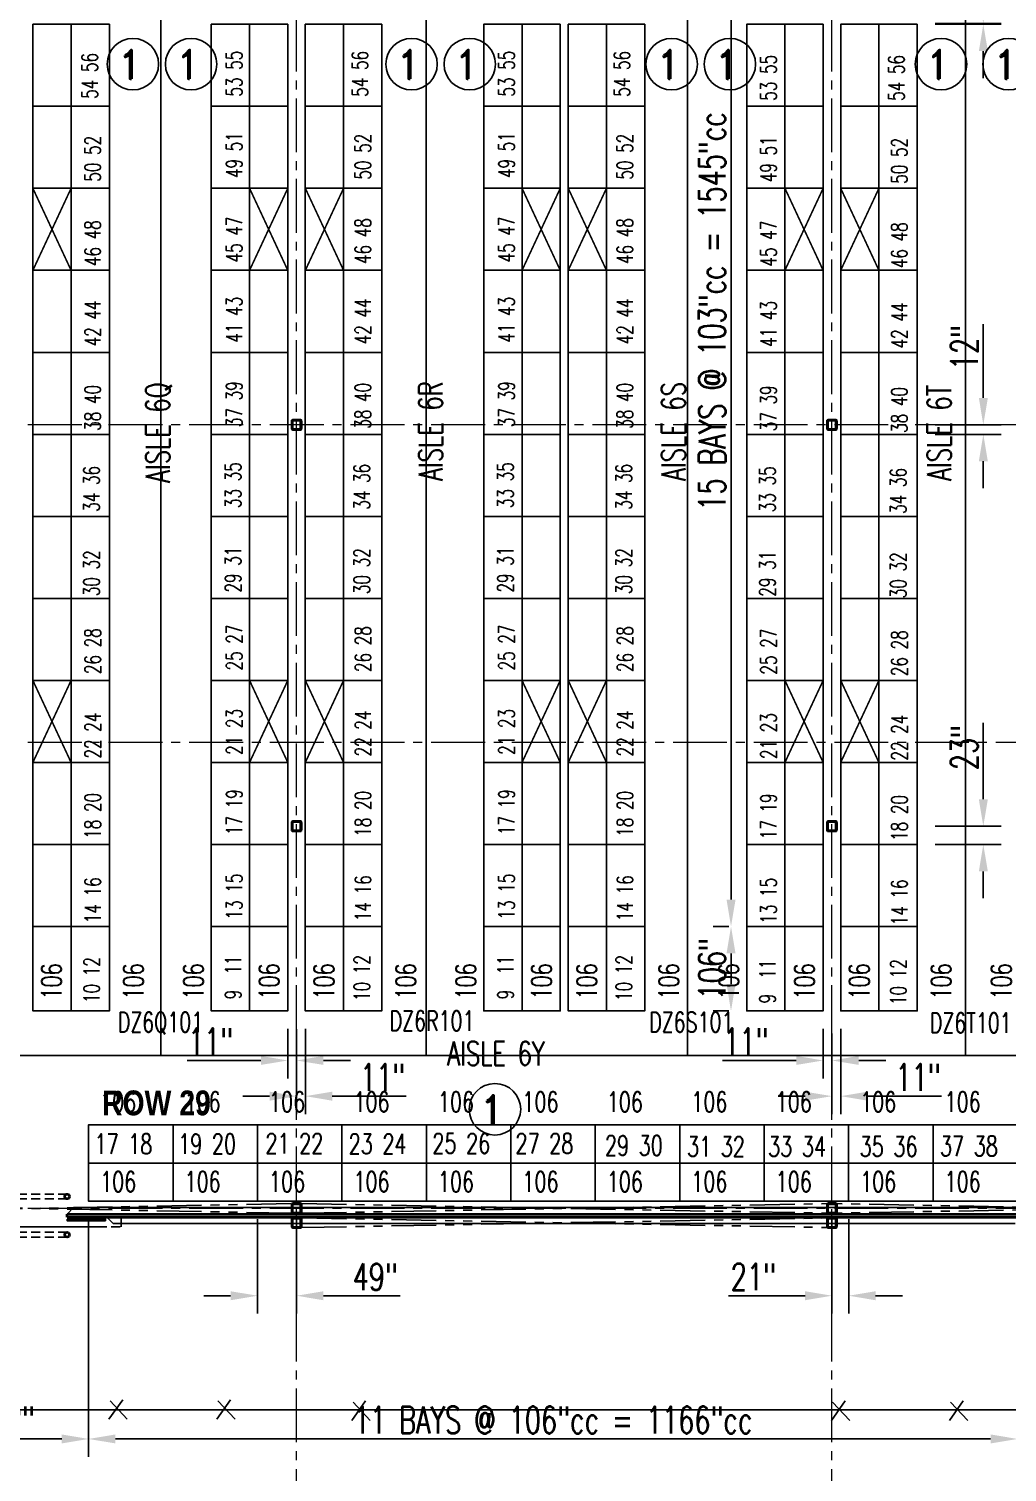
# Model space of a CAD drawing. Header units: inches. Extents: x -1028 to 37906, y -2339 to 19896.
# Drawn here: x 4862 to 6090, y -325 to 1487 of the extents above; entities that cross this region are included whole.
import ezdxf
from ezdxf.enums import TextEntityAlignment as Align

# ---------------------------------------------------------------- set-up
doc = ezdxf.new("R2010")
doc.units = ezdxf.units.IN
doc.header["$LTSCALE"] = 90
doc.header["$MEASUREMENT"] = 0
for name, pattern in [('CENTER2', [1.125, 0.75, -0.125, 0.125, -0.125]), ('HIDDEN', [0.375, 0.25, -0.125]), ('HIDDEN2', [0.1875, 0.125, -0.0625]), ('PHANTOM2', [1.25, 0.625, -0.125, 0.125, -0.125, 0.125, -0.125]), ('X02461AFP1$0$HIDDEN2', [0.1875, 0.125, -0.0625])]:
    doc.linetypes.add(name, pattern=pattern)
for name, color, linetype in [('FDIM', 2, 'Continuous'), ('HIDDENL', 94, 'HIDDEN'), ('RACKING', 5, 'Continuous'), ('TXT06', 7, 'Continuous')]:
    doc.layers.add(name, color=color, linetype=linetype)
for name, color, linetype, lineweight in [('X02461AFP1$0$UCB', 1, 'Continuous', 25), ('X02461AFP1$0$UCENTER', 9, 'CENTER2', 13), ('X02461AFP1$0$UCOLS', 6, 'Continuous', 40), ('X02461AFP1$0$UDR', 1, 'Continuous', 25), ('X02461AFP1$0$UGP1', 6, 'Continuous', 40), ('X02461AFP1$0$UGP2', 2, 'HIDDEN2', 25), ('X02461AFP1$0$UWI1', 6, 'Continuous', 40), ('X02461AFP1$0$UWI2', 6, 'Continuous', 40), ('X02461AFP1$0$UXBRACE', 2, 'PHANTOM2', 25)]:
    doc.layers.add(name, color=color, linetype=linetype, lineweight=lineweight)
doc.styles.add('2thirds', font='romans.shx', dxfattribs={"width": 0.7})
doc.styles.add('TXT06', font='ROMAND', dxfattribs={"bigfont": 'SPECIAL'})
doc.styles.add('TXT10', font='ROMANS', dxfattribs={"bigfont": 'SPECIAL'})
doc.dimstyles.new('2tfrac16', dxfattribs={"dimscale": 360, "dimtxt": 0.0938, "dimasz": 0.0938, "dimexe": 0.0625, "dimexo": 0.0625, "dimgap": 0.01, "dimtad": 1, "dimdec": 4, "dimzin": 1, "dimdsep": 46, "dimlunit": 5, "dimtxsty": '2thirds', "dimcen": 0.09, "dimclrd": 256, "dimclre": 256, "dimclrt": 256, "dimadec": 0, "dimazin": 0, "dimtfac": 0.75, "dimtdec": 4, "dimtofl": 0, "dimtmove": 0, "dimatfit": 0, "dimfxl": 1, "dimfrac": 2, "dimtolj": 1, "dimtzin": 0, "dimarcsym": 0})

# ---------------------------------------------------------------- blocks, each defined once
blk = doc.blocks.new('BAY')
blk.add_lwpolyline([(1, 1), (1, 0), (0, 0), (0, 1)], close=True)
blk = doc.blocks.new('*D38')
at = {"layer": 'Defpoints', "color": 0}
for p in [(5763, 1905), (5743.3, 360), (5763, 360)]:
    blk.add_point(p, dxfattribs=at)
at = {"layer": 'FDIM', "lineweight": -2}
for p, q in [((5740.5, 1905), (5720.8, 1905)), ((5743.3, 1871.2), (5743.3, 393.8)), ((5740.5, 360), (5720.8, 360))]:
    blk.add_line(p, q, dxfattribs=at)
at = {"layer": 'FDIM'}
for points in [[(5737.7, 1871.2), (5749, 1871.2), (5743.3, 1905)], [(5737.7, 393.8), (5749, 393.8), (5743.3, 360)]]:
    blk.add_solid(points, dxfattribs=at)
at = {"layer": 'FDIM', "insert": (5719.6, 1132.5), "char_height": 33.768, "attachment_point": 5, "rotation": 90, "style": '2thirds'}
blk.add_mtext('\\A1;15 BAYS @ 103"cc = 1545"cc', dxfattribs=at)
blk = doc.blocks.new('*D39')
at = {"layer": 'Defpoints', "color": 0}
for p in [(5743.3, 360), (5763, 360), (5763, 254)]:
    blk.add_point(p, dxfattribs=at)
at = {"layer": 'FDIM', "lineweight": -2}
for p, q in [((5740.5, 360), (5720.8, 360)), ((5743.3, 287.8), (5743.3, 326.2)), ((5740.5, 254), (5720.8, 254))]:
    blk.add_line(p, q, dxfattribs=at)
at = {"layer": 'FDIM'}
for points in [[(5737.7, 326.2), (5749, 326.2), (5743.3, 360)], [(5737.7, 287.8), (5749, 287.8), (5743.3, 254)]]:
    blk.add_solid(points, dxfattribs=at)
at = {"layer": 'FDIM', "insert": (5719.6, 307), "char_height": 33.77, "attachment_point": 5, "rotation": 90, "style": '2thirds'}
blk.add_mtext('\\A1;106"', dxfattribs=at)
blk = doc.blocks.new('*D40')
at = {"layer": 'Defpoints', "color": 0}
for p in [(5859, 254), (5870, 248), (5859, 191.8)]:
    blk.add_point(p, dxfattribs=at)
at = {"layer": 'FDIM', "lineweight": -2}
for p, q in [((5859, 231.5), (5859, 169.3)), ((5870, 225.5), (5870, 169.3)), ((5825.2, 191.8), (5732.5, 191.8)), ((5903.7, 191.8), (5937.5, 191.8))]:
    blk.add_line(p, q, dxfattribs=at)
at = {"layer": 'FDIM'}
for points in [[(5825.2, 197.5), (5825.2, 186.2), (5859, 191.8)], [(5903.7, 197.5), (5903.7, 186.2), (5870, 191.8)]]:
    blk.add_solid(points, dxfattribs=at)
at = {"layer": 'FDIM', "insert": (5762, 215.5), "char_height": 33.77, "attachment_point": 5, "style": '2thirds'}
blk.add_mtext('\\A1;11"', dxfattribs=at)
blk = doc.blocks.new('*D41')
at = {"layer": 'Defpoints', "color": 0}
for p in [(5881, 254), (5870, 225.5), (5881, 147)]:
    blk.add_point(p, dxfattribs=at)
at = {"layer": 'FDIM', "lineweight": -2}
for p, q in [((5881, 231.5), (5881, 124.5)), ((5870, 203), (5870, 124.5)), ((5836.2, 147), (5802.4, 147)), ((5914.7, 147), (6007.5, 147))]:
    blk.add_line(p, q, dxfattribs=at)
at = {"layer": 'FDIM'}
for points in [[(5836.2, 152.6), (5836.2, 141.3), (5870, 147)], [(5914.7, 152.6), (5914.7, 141.3), (5881, 147)]]:
    blk.add_solid(points, dxfattribs=at)
at = {"layer": 'FDIM', "insert": (5978, 170.7), "char_height": 33.77, "attachment_point": 5, "style": '2thirds'}
blk.add_mtext('\\A1;11"', dxfattribs=at)
blk = doc.blocks.new('*D44')
at = {"layer": 'Defpoints', "color": 0}
for p in [(5187, 254), (5198, 253.6), (5187, 191.8)]:
    blk.add_point(p, dxfattribs=at)
at = {"layer": 'FDIM', "lineweight": -2}
for p, q in [((5187, 231.5), (5187, 169.3)), ((5198, 231.1), (5198, 169.3)), ((5153.2, 191.8), (5060.5, 191.8)), ((5231.7, 191.8), (5265.5, 191.8))]:
    blk.add_line(p, q, dxfattribs=at)
at = {"layer": 'FDIM'}
for points in [[(5153.2, 197.5), (5153.2, 186.2), (5187, 191.8)], [(5231.7, 197.5), (5231.7, 186.2), (5198, 191.8)]]:
    blk.add_solid(points, dxfattribs=at)
at = {"layer": 'FDIM', "insert": (5090, 215.5), "char_height": 33.77, "attachment_point": 5, "style": '2thirds'}
blk.add_mtext('\\A1;11"', dxfattribs=at)
blk = doc.blocks.new('*D45')
at = {"layer": 'Defpoints', "color": 0}
for p in [(5209, 254), (5198, 231.1), (5209, 147)]:
    blk.add_point(p, dxfattribs=at)
at = {"layer": 'FDIM', "lineweight": -2}
for p, q in [((5209, 231.5), (5209, 124.5)), ((5198, 208.6), (5198, 124.5)), ((5164.2, 147), (5130.4, 147)), ((5242.7, 147), (5335.5, 147))]:
    blk.add_line(p, q, dxfattribs=at)
at = {"layer": 'FDIM'}
for points in [[(5164.2, 152.6), (5164.2, 141.3), (5198, 147)], [(5242.7, 152.6), (5242.7, 141.3), (5209, 147)]]:
    blk.add_solid(points, dxfattribs=at)
at = {"layer": 'FDIM', "insert": (5306, 170.7), "char_height": 33.77, "attachment_point": 5, "style": '2thirds'}
blk.add_mtext('\\A1;11"', dxfattribs=at)
blk = doc.blocks.new('*D48')
at = {"layer": 'Defpoints', "color": 0}
for p in [(5977, 486), (6060, 486), (5977, 463)]:
    blk.add_point(p, dxfattribs=at)
at = {"layer": 'FDIM', "lineweight": -2}
for p, q in [((6060, 519.8), (6060, 615.9)), ((5999.5, 486), (6082.5, 486)), ((5999.5, 463), (6082.5, 463)), ((6060, 429.2), (6060, 395.4))]:
    blk.add_line(p, q, dxfattribs=at)
at = {"layer": 'FDIM'}
for points in [[(6054.4, 519.8), (6065.7, 519.8), (6060, 486)], [(6054.4, 429.2), (6065.7, 429.2), (6060, 463)]]:
    blk.add_solid(points, dxfattribs=at)
at = {"layer": 'FDIM', "insert": (6036.3, 584.7), "char_height": 33.77, "attachment_point": 5, "rotation": 90, "style": '2thirds'}
blk.add_mtext('\\A1;23"', dxfattribs=at)
blk = doc.blocks.new('*D49')
at = {"layer": 'Defpoints', "color": 0}
for p in [(5977, 990), (6060, 990), (5977, 978)]:
    blk.add_point(p, dxfattribs=at)
at = {"layer": 'FDIM', "lineweight": -2}
for p, q in [((6060, 1023.8), (6060, 1116.5)), ((5999.5, 990), (6082.5, 990)), ((5999.5, 978), (6082.5, 978)), ((6060, 944.2), (6060, 910.4))]:
    blk.add_line(p, q, dxfattribs=at)
at = {"layer": 'FDIM'}
for points in [[(6054.4, 1023.8), (6065.7, 1023.8), (6060, 990)], [(6054.4, 944.2), (6065.7, 944.2), (6060, 978)]]:
    blk.add_solid(points, dxfattribs=at)
at = {"layer": 'FDIM', "insert": (6036.3, 1087), "char_height": 33.77, "attachment_point": 5, "rotation": 90, "style": '2thirds'}
blk.add_mtext('\\A1;12"', dxfattribs=at)
blk = doc.blocks.new('*D50')
at = {"layer": 'Defpoints', "color": 0}
for p in [(5977, 1494), (5977, 1493), (6060, 1494)]:
    blk.add_point(p, dxfattribs=at)
at = {"layer": 'FDIM', "lineweight": -2}
for p, q in [((6060, 1527.8), (6060, 1598)), ((5999.5, 1494), (6082.5, 1494)), ((5999.5, 1493), (6082.5, 1493)), ((6060, 1459.2), (6060, 1425.4))]:
    blk.add_line(p, q, dxfattribs=at)
at = {"layer": 'FDIM'}
for points in [[(6054.4, 1527.8), (6065.7, 1527.8), (6060, 1494)], [(6054.4, 1459.2), (6065.7, 1459.2), (6060, 1493)]]:
    blk.add_solid(points, dxfattribs=at)
at = {"layer": 'FDIM', "insert": (6036.3, 1579.8), "char_height": 33.77, "attachment_point": 5, "rotation": 90, "style": '2thirds'}
blk.add_mtext('\\A1;1"', dxfattribs=at)
blk = doc.blocks.new('*D69')
at = {"layer": 'Defpoints', "color": 0}
for p in [(4937, 15), (6103, 15), (4937, -283.5)]:
    blk.add_point(p, dxfattribs=at)
at = {"layer": 'FDIM', "lineweight": -2}
for p, q in [((4937, -7.5), (4937, -306)), ((6103, -7.5), (6103, -306)), ((6069.2, -283.5), (4970.7, -283.5))]:
    blk.add_line(p, q, dxfattribs=at)
at = {"layer": 'FDIM'}
for points in [[(4970.7, -277.8), (4970.7, -289.1), (4937, -283.5)], [(6069.2, -277.8), (6069.2, -289.1), (6103, -283.5)]]:
    blk.add_solid(points, dxfattribs=at)
at = {"layer": 'FDIM', "insert": (5520, -259.8), "char_height": 33.768, "attachment_point": 5, "style": '2thirds'}
blk.add_mtext('\\A1;11 BAYS @ 106"cc = 1166"cc', dxfattribs=at)
blk = doc.blocks.new('*D71')
at = {"layer": 'Defpoints', "color": 0}
for p in [(5870, 15), (5891, 15), (5870, -103.6)]:
    blk.add_point(p, dxfattribs=at)
at = {"layer": 'FDIM', "lineweight": -2}
for p, q in [((5870, -7.5), (5870, -126.1)), ((5891, -7.5), (5891, -126.1)), ((5836.2, -103.6), (5740.1, -103.6)), ((5924.7, -103.6), (5958.5, -103.6))]:
    blk.add_line(p, q, dxfattribs=at)
at = {"layer": 'FDIM'}
for points in [[(5836.2, -98), (5836.2, -109.3), (5870, -103.6)], [(5924.7, -98), (5924.7, -109.3), (5891, -103.6)]]:
    blk.add_solid(points, dxfattribs=at)
at = {"layer": 'FDIM', "insert": (5771.3, -79.9), "char_height": 33.77, "attachment_point": 5, "style": '2thirds'}
blk.add_mtext('\\A1;21"', dxfattribs=at)
blk = doc.blocks.new('*D72')
at = {"layer": 'Defpoints', "color": 0}
for p in [(5149, 15), (5198, 15), (5198, -103.6)]:
    blk.add_point(p, dxfattribs=at)
at = {"layer": 'FDIM', "lineweight": -2}
for p, q in [((5149, -7.5), (5149, -126.1)), ((5198, -7.5), (5198, -126.1)), ((5115.2, -103.6), (5081.4, -103.6)), ((5231.7, -103.6), (5327.9, -103.6))]:
    blk.add_line(p, q, dxfattribs=at)
at = {"layer": 'FDIM'}
for points in [[(5115.2, -98), (5115.2, -109.3), (5149, -103.6)], [(5231.7, -98), (5231.7, -109.3), (5198, -103.6)]]:
    blk.add_solid(points, dxfattribs=at)
at = {"layer": 'FDIM', "insert": (5296.7, -79.9), "char_height": 33.77, "attachment_point": 5, "style": '2thirds'}
blk.add_mtext('\\A1;49"', dxfattribs=at)
blk = doc.blocks.new('*D73')
at = {"layer": 'Defpoints', "color": 0}
for p in [(4725, -7.5), (4937, -7.5), (4937, -283.5)]:
    blk.add_point(p, dxfattribs=at)
at = {"layer": 'FDIM', "lineweight": -2}
for p, q in [((4725, -30), (4725, -306)), ((4937, -30), (4937, -306)), ((4758.7, -283.5), (4903.2, -283.5))]:
    blk.add_line(p, q, dxfattribs=at)
at = {"layer": 'FDIM'}
for points in [[(4758.7, -277.8), (4758.7, -289.1), (4725, -283.5)], [(4903.2, -277.8), (4903.2, -289.1), (4937, -283.5)]]:
    blk.add_solid(points, dxfattribs=at)
at = {"layer": 'FDIM', "insert": (4831, -259.8), "char_height": 33.77, "attachment_point": 5, "style": '2thirds'}
blk.add_mtext('\\A1;212"', dxfattribs=at)

msp = doc.modelspace()

# ---------------------------------------------------------------- linework, layer by layer
for p, q in [((5027.567479, 3962.230758), (5027.567479, 198.98041)), ((5360.742506, 3964.162379), (5360.742506, 198.003401)), ((5688.889161, 3964.060271), (5688.889161, 198.373038)), ((6037.640647, 3964.146436), (6037.640647, 198.081331)), ((4028.181153, 198.080186), (6705.064993, 198.080186)), ((4979.799017, -234.372931), (4962.543632, -258.806439)), ((5114.965938, -234.372931), (5097.710553, -258.806439)), ((2726.503875, -246.877954), (6675.009492, -246.877954)), ((4963.981561, -235.810213), (4985.550792, -258.806439)), ((5099.148481, -235.810213), (5120.717713, -258.806439)), ((5284.643568, -235.810177), (5267.388183, -260.243685)), ((5268.826112, -237.247459), (5290.395343, -260.243685)), ((5886.515196, -235.784729), (5869.259811, -260.218237)), ((5870.697739, -237.222011), (5892.266971, -260.218237)), ((6034.623656, -235.784729), (6017.36827, -260.218237)), ((6018.806199, -237.222011), (6040.37543, -260.218237))]:
    msp.add_line(p, q)
at = {"layer": 'FDIM'}
for centre in [(4992.520237, 1442.867339), (5065.636205, 1442.867339), (5342.312232, 1442.867339), (5415.428173, 1442.867339), (5668.784742, 1442.867339), (5741.900711, 1442.867339), (6006.917009, 1442.867339), (6091.692679, 1442.867339), (5447.010154, 130.476348)]:
    msp.add_circle(centre, 32.275812, dxfattribs=at)
at = {"layer": 'HIDDENL', "const_width": 2}
for points in [[(4866.978386, 1286.985913), (4914.978386, 1183.985913)], [(4866.978386, 1183.985913), (4914.978386, 1286.985913)], [(5138.978386, 1286.985913), (5186.978386, 1183.985913)], [(5138.978386, 1183.985913), (5186.978386, 1286.985913)], [(5208.978386, 1286.985913), (5256.978386, 1183.985913)], [(5208.978386, 1183.985913), (5256.978386, 1286.985913)], [(5480.978386, 1183.985913), (5528.978386, 1286.985913)], [(5480.978386, 1286.985913), (5528.978386, 1183.985913)], [(5538.978386, 1286.985913), (5586.978386, 1183.985913)], [(5538.978386, 1183.985913), (5586.978386, 1286.985913)], [(5810.978386, 1286.985913), (5858.978386, 1183.985913)], [(5810.978386, 1183.985913), (5858.978386, 1286.985913)], [(5880.978386, 1286.985913), (5928.978386, 1183.985913)], [(5880.978386, 1183.985913), (5928.978386, 1286.985913)], [(4866.978386, 668.985913), (4914.978386, 565.985913)], [(4866.978386, 565.985913), (4914.978386, 668.985913)], [(5138.978386, 668.985913), (5186.978386, 565.985913)], [(5138.978386, 565.985913), (5186.978386, 668.985913)], [(5208.978386, 668.985913), (5256.978386, 565.985913)], [(5208.978386, 565.985913), (5256.978386, 668.985913)], [(5480.978386, 565.985913), (5528.978386, 668.985913)], [(5480.978386, 668.985913), (5528.978386, 565.985913)], [(5538.978386, 668.985913), (5586.978386, 565.985913)], [(5538.978386, 565.985913), (5586.978386, 668.985913)], [(5810.978386, 668.985913), (5858.978386, 565.985913)], [(5810.978386, 565.985913), (5858.978386, 668.985913)], [(5880.978386, 668.985913), (5928.978386, 565.985913)], [(5880.978386, 565.985913), (5928.978386, 668.985913)]]:
    msp.add_lwpolyline(points, dxfattribs=at)
at = {"layer": 'X02461AFP1$0$UCB'}
for p, q in [((4917.978386, 6.985913), (4909.978386, -1.014087)), ((4917.978386, 6.985913), (6149.978386, 6.985913)), ((4967.978386, -13.014087), (4959.978386, -5.014087)), ((4967.978386, -13.014087), (6099.978386, -13.014087))]:
    msp.add_line(p, q, dxfattribs=at)
at = {"layer": 'X02461AFP1$0$UCENTER'}
for p, q in [((5197.978386, -1198.813599), (5197.978386, 4853.515788)), ((5869.978386, -1198.813599), (5869.978386, 4853.515788)), ((7358.264777, 989.985913), (1014.154905, 989.985913)), ((7358.264777, 590.920627), (1014.154905, 590.920627)), ((7358.264777, 5.985913), (1014.154905, 5.985913))]:
    msp.add_line(p, q, dxfattribs=at)
at = {"layer": 'X02461AFP1$0$UCOLS'}
for points in [[(5191.978386, 985.235913, 0.4142135624), (5193.228386, 983.985913), (5202.728386, 983.985913, 0.4142135624), (5203.978386, 985.235913), (5203.978386, 994.735913, 0.4142135624), (5202.728386, 995.985913), (5193.228386, 995.985913, 0.4142135624), (5191.978386, 994.735913)], [(5192.603386, 985.235913, 0.4142135624), (5193.228386, 984.610913), (5202.728386, 984.610913, 0.4142135624), (5203.353386, 985.235913), (5203.353386, 994.735913, 0.4142135624), (5202.728386, 995.360913), (5193.228386, 995.360913, 0.4142135624), (5192.603386, 994.735913)], [(5863.978386, 985.235913, 0.4142135624), (5865.228386, 983.985913), (5874.728386, 983.985913, 0.4142135624), (5875.978386, 985.235913), (5875.978386, 994.735913, 0.4142135624), (5874.728386, 995.985913), (5865.228386, 995.985913, 0.4142135624), (5863.978386, 994.735913)], [(5864.603386, 985.235913, 0.4142135624), (5865.228386, 984.610913), (5874.728386, 984.610913, 0.4142135624), (5875.353386, 985.235913), (5875.353386, 994.735913, 0.4142135624), (5874.728386, 995.360913), (5865.228386, 995.360913, 0.4142135624), (5864.603386, 994.735913)], [(5191.978386, 481.235913, 0.4142135624), (5193.228386, 479.985913), (5202.728386, 479.985913, 0.4142135624), (5203.978386, 481.235913), (5203.978386, 490.735913, 0.4142135624), (5202.728386, 491.985913), (5193.228386, 491.985913, 0.4142135624), (5191.978386, 490.735913)], [(5192.603386, 481.235913, 0.4142135624), (5193.228386, 480.610913), (5202.728386, 480.610913, 0.4142135624), (5203.353386, 481.235913), (5203.353386, 490.735913, 0.4142135624), (5202.728386, 491.360913), (5193.228386, 491.360913, 0.4142135624), (5192.603386, 490.735913)], [(5863.978386, 481.235913, 0.4142135624), (5865.228386, 479.985913), (5874.728386, 479.985913, 0.4142135624), (5875.978386, 481.235913), (5875.978386, 490.735913, 0.4142135624), (5874.728386, 491.985913), (5865.228386, 491.985913, 0.4142135624), (5863.978386, 490.735913)], [(5864.603386, 481.235913, 0.4142135624), (5865.228386, 480.610913), (5874.728386, 480.610913, 0.4142135624), (5875.353386, 481.235913), (5875.353386, 490.735913, 0.4142135624), (5874.728386, 491.360913), (5865.228386, 491.360913, 0.4142135624), (5864.603386, 490.735913)], [(5191.978386, 1.235913, 0.4142135624), (5193.228386, -0.014087), (5202.728386, -0.014087, 0.4142135624), (5203.978386, 1.235913), (5203.978386, 10.735913, 0.4142135624), (5202.728386, 11.985913), (5193.228386, 11.985913, 0.4142135624), (5191.978386, 10.735913)], [(5192.603386, 1.235913, 0.4142135624), (5193.228386, 0.610913), (5202.728386, 0.610913, 0.4142135624), (5203.353386, 1.235913), (5203.353386, 10.735913, 0.4142135624), (5202.728386, 11.360913), (5193.228386, 11.360913, 0.4142135624), (5192.603386, 10.735913)], [(5863.978386, 1.235913, 0.4142135624), (5865.228386, -0.014087), (5874.728386, -0.014087, 0.4142135624), (5875.978386, 1.235913), (5875.978386, 10.735913, 0.4142135624), (5874.728386, 11.985913), (5865.228386, 11.985913, 0.4142135624), (5863.978386, 10.735913)], [(5864.603386, 1.235913, 0.4142135624), (5865.228386, 0.610913), (5874.728386, 0.610913, 0.4142135624), (5875.353386, 1.235913), (5875.353386, 10.735913, 0.4142135624), (5874.728386, 11.360913), (5865.228386, 11.360913, 0.4142135624), (5864.603386, 10.735913)], [(5191.978386, -16.764087, 0.4142135624), (5193.228386, -18.014087), (5202.728386, -18.014087, 0.4142135624), (5203.978386, -16.764087), (5203.978386, -7.264087, 0.4142135624), (5202.728386, -6.014087), (5193.228386, -6.014087, 0.4142135624), (5191.978386, -7.264087)], [(5192.603386, -16.764087, 0.4142135624), (5193.228386, -17.389087), (5202.728386, -17.389087, 0.4142135624), (5203.353386, -16.764087), (5203.353386, -7.264087, 0.4142135624), (5202.728386, -6.639087), (5193.228386, -6.639087, 0.4142135624), (5192.603386, -7.264087)], [(5863.978386, -16.764087, 0.4142135624), (5865.228386, -18.014087), (5874.728386, -18.014087, 0.4142135624), (5875.978386, -16.764087), (5875.978386, -7.264087, 0.4142135624), (5874.728386, -6.014087), (5865.228386, -6.014087, 0.4142135624), (5863.978386, -7.264087)], [(5864.603386, -16.764087, 0.4142135624), (5865.228386, -17.389087), (5874.728386, -17.389087, 0.4142135624), (5875.353386, -16.764087), (5875.353386, -7.264087, 0.4142135624), (5874.728386, -6.639087), (5865.228386, -6.639087, 0.4142135624), (5864.603386, -7.264087)]]:
    msp.add_lwpolyline(points, format="xyb", close=True, dxfattribs=at)
at = {"layer": 'X02461AFP1$0$UDR', "linetype": 'X02461AFP1$0$HIDDEN2'}
for p, q in [((4953.978386, -17.014087), (4745.978386, -17.014087)), ((4745.978493, -17.014087), (4977.978493, -17.014087)), ((4977.978386, -17.014087), (4977.978386, -5.014087)), ((4977.978493, -17.014087), (4977.978493, -5.014087))]:
    msp.add_line(p, q, dxfattribs=at)
at = {"layer": 'X02461AFP1$0$UDR'}
msp.add_lwpolyline([(4909.978386, -7.47524), (4957.978328, -7.475025), (4957.978333, -9.475025), (4909.978391, -9.47524)], close=True, dxfattribs=at)
at = {"layer": 'X02461AFP1$0$UGP1'}
for centre in [(4909.978386, 20.985908), (4909.978386, -27.014083)]:
    msp.add_circle(centre, 3, dxfattribs=at)
at = {"layer": 'X02461AFP1$0$UGP2'}
for p, q in [((4909.978386, 23.985908), (4813.978386, 23.985908)), ((4909.978386, 17.985908), (4813.978386, 17.985908)), ((4909.978386, -24.014083), (4813.978386, -24.014083)), ((4909.978386, -30.014083), (4813.978386, -30.014083))]:
    msp.add_line(p, q, dxfattribs=at)
at = {"layer": 'X02461AFP1$0$UWI1'}
for p, q in [((4909.978386, -1.014087), (6157.978386, -1.014087)), ((4909.978386, -5.014087), (6157.978386, -5.014087))]:
    msp.add_line(p, q, dxfattribs=at)
at = {"layer": 'X02461AFP1$0$UWI2'}
msp.add_line((4909.978386, -5.014087), (4909.978386, -1.014087), dxfattribs=at)
at = {"layer": 'X02461AFP1$0$UXBRACE'}
for p, q in [((5191.342815, 11.985913), (4532.411271, -0.014087)), ((5191.342815, -0.014087), (4532.411271, 11.985913)), ((5204.613958, 11.985913), (5863.545502, -0.014087)), ((5204.613958, -0.014087), (5863.545502, 11.985913)), ((6535.342815, -0.014087), (5876.411271, 11.985913)), ((6535.342815, 11.985913), (5876.411271, -0.014087)), ((5204.613958, -6.014087), (5863.545502, -18.014087)), ((5204.613958, -18.014087), (5863.545502, -6.014087))]:
    msp.add_line(p, q, dxfattribs=at)

# ---------------------------------------------------------------- block references
at = {"layer": 'RACKING', "zscale": 48}
for p, xscale, yscale in [((4866.978386, 1389.985913), 48, 103), ((4914.978386, 1389.985913), 48, 103), ((5090.978386, 1389.985913), 48, 103), ((5138.978386, 1389.985913), 48, 103), ((5208.978386, 1389.985913), 48, 103), ((5256.978386, 1389.985913), 48, 103), ((5432.978386, 1389.985913), 48, 103), ((5480.978386, 1389.985913), 48, 103), ((5538.978386, 1389.985913), 48, 103), ((5586.978386, 1389.985913), 48, 103), ((5762.978386, 1389.985913), 48, 103), ((5810.978386, 1389.985913), 48, 103), ((5880.978386, 1389.985913), 48, 103), ((5928.978386, 1389.985913), 48, 103), ((4866.978386, 1286.985913), 48, 103), ((4914.978386, 1286.985913), 48, 103), ((5090.978386, 1286.985913), 48, 103), ((5138.978386, 1286.985913), 48, 103), ((5208.978386, 1286.985913), 48, 103), ((5256.978386, 1286.985913), 48, 103), ((5432.978386, 1286.985913), 48, 103), ((5480.978386, 1286.985913), 48, 103), ((5538.978386, 1286.985913), 48, 103), ((5586.978386, 1286.985913), 48, 103), ((5762.978386, 1286.985913), 48, 103), ((5810.978386, 1286.985913), 48, 103), ((5880.978386, 1286.985913), 48, 103), ((5928.978386, 1286.985913), 48, 103), ((4866.978386, 1183.985913), 48, 103), ((4914.978386, 1183.985913), 48, 103), ((5090.978386, 1183.985913), 48, 103), ((5138.978386, 1183.985913), 48, 103), ((5208.978386, 1183.985913), 48, 103), ((5256.978386, 1183.985913), 48, 103), ((5432.978386, 1183.985913), 48, 103), ((5480.978386, 1183.985913), 48, 103), ((5538.978386, 1183.985913), 48, 103), ((5586.978386, 1183.985913), 48, 103), ((5762.978386, 1183.985913), 48, 103), ((5810.978386, 1183.985913), 48, 103), ((5880.978386, 1183.985913), 48, 103), ((5928.978386, 1183.985913), 48, 103), ((4866.978386, 1080.985913), 48, 103), ((4914.978386, 1080.985913), 48, 103), ((5090.978386, 1080.985913), 48, 103), ((5138.978386, 1080.985913), 48, 103), ((5208.978386, 1080.985913), 48, 103), ((5256.978386, 1080.985913), 48, 103), ((5432.978386, 1080.985913), 48, 103), ((5480.978386, 1080.985913), 48, 103), ((5538.978386, 1080.985913), 48, 103), ((5586.978386, 1080.985913), 48, 103), ((5762.978386, 1080.985913), 48, 103), ((5810.978386, 1080.985913), 48, 103), ((5880.978386, 1080.985913), 48, 103), ((5928.978386, 1080.985913), 48, 103), ((4866.978386, 977.985913), 48, 103), ((4914.978386, 977.985913), 48, 103), ((5090.978386, 977.985913), 48, 103), ((5138.978386, 977.985913), 48, 103), ((5208.978386, 977.985913), 48, 103), ((5256.978386, 977.985913), 48, 103), ((5432.978386, 977.985913), 48, 103), ((5480.978386, 977.985913), 48, 103), ((5538.978386, 977.985913), 48, 103), ((5586.978386, 977.985913), 48, 103), ((5762.978386, 977.985913), 48, 103), ((5810.978386, 977.985913), 48, 103), ((5880.978386, 977.985913), 48, 103), ((5928.978386, 977.985913), 48, 103), ((4866.978386, 874.985913), 48, 103), ((4914.978386, 874.985913), 48, 103), ((5090.978386, 874.985913), 48, 103), ((5138.978386, 874.985913), 48, 103), ((5208.978386, 874.985913), 48, 103), ((5256.978386, 874.985913), 48, 103), ((5432.978386, 874.985913), 48, 103), ((5480.978386, 874.985913), 48, 103), ((5538.978386, 874.985913), 48, 103), ((5586.978386, 874.985913), 48, 103), ((5762.978386, 874.985913), 48, 103), ((5810.978386, 874.985913), 48, 103), ((5880.978386, 874.985913), 48, 103), ((5928.978386, 874.985913), 48, 103), ((4866.978386, 771.985913), 48, 103), ((4914.978386, 771.985913), 48, 103), ((5090.978386, 771.985913), 48, 103), ((5138.978386, 771.985913), 48, 103), ((5208.978386, 771.985913), 48, 103), ((5256.978386, 771.985913), 48, 103), ((5432.978386, 771.985913), 48, 103), ((5480.978386, 771.985913), 48, 103), ((5538.978386, 771.985913), 48, 103), ((5586.978386, 771.985913), 48, 103), ((5762.978386, 771.985913), 48, 103), ((5810.978386, 771.985913), 48, 103), ((5880.978386, 771.985913), 48, 103), ((5928.978386, 771.985913), 48, 103), ((4866.978386, 668.985913), 48, 103), ((4914.978386, 668.985913), 48, 103), ((5090.978386, 668.985913), 48, 103), ((5138.978386, 668.985913), 48, 103), ((5208.978386, 668.985913), 48, 103), ((5256.978386, 668.985913), 48, 103), ((5432.978386, 668.985913), 48, 103), ((5480.978386, 668.985913), 48, 103), ((5538.978386, 668.985913), 48, 103), ((5586.978386, 668.985913), 48, 103), ((5762.978386, 668.985913), 48, 103), ((5810.978386, 668.985913), 48, 103), ((5880.978386, 668.985913), 48, 103), ((5928.978386, 668.985913), 48, 103), ((4866.978386, 565.985913), 48, 103), ((4914.978386, 565.985913), 48, 103), ((5090.978386, 565.985913), 48, 103), ((5138.978386, 565.985913), 48, 103), ((5208.978386, 565.985913), 48, 103), ((5256.978386, 565.985913), 48, 103), ((5432.978386, 565.985913), 48, 103), ((5480.978386, 565.985913), 48, 103), ((5538.978386, 565.985913), 48, 103), ((5586.978386, 565.985913), 48, 103), ((5762.978386, 565.985913), 48, 103), ((5810.978386, 565.985913), 48, 103), ((5880.978386, 565.985913), 48, 103), ((5928.978386, 565.985913), 48, 103), ((4866.978386, 462.985913), 48, 103), ((4914.978386, 462.985913), 48, 103), ((5090.978386, 462.985913), 48, 103), ((5138.978386, 462.985913), 48, 103), ((5208.978386, 462.985913), 48, 103), ((5256.978386, 462.985913), 48, 103), ((5432.978386, 462.985913), 48, 103), ((5480.978386, 462.985913), 48, 103), ((5538.978386, 462.985913), 48, 103), ((5586.978386, 462.985913), 48, 103), ((5762.978386, 462.985913), 48, 103), ((5810.978386, 462.985913), 48, 103), ((5880.978386, 462.985913), 48, 103), ((5928.978386, 462.985913), 48, 103), ((4866.978386, 359.985913), 48, 103), ((4914.978386, 359.985913), 48, 103), ((5090.978386, 359.985913), 48, 103), ((5138.978386, 359.985913), 48, 103), ((5208.978386, 359.985913), 48, 103), ((5256.978386, 359.985913), 48, 103), ((5432.978386, 359.985913), 48, 103), ((5480.978386, 359.985913), 48, 103), ((5538.978386, 359.985913), 48, 103), ((5586.978386, 359.985913), 48, 103), ((5762.978386, 359.985913), 48, 103), ((5810.978386, 359.985913), 48, 103), ((5880.978386, 359.985913), 48, 103), ((5928.978386, 359.985913), 48, 103), ((4866.978386, 253.985913), 48, 106), ((4914.978386, 253.985913), 48, 106), ((5138.978386, 253.985913), -48, 106), ((5186.978386, 253.985913), -48, 106), ((5208.978386, 253.985913), 48, 106), ((5256.978386, 253.985913), 48, 106), ((5480.978386, 253.985913), -48, 106), ((5528.978386, 253.985913), -48, 106), ((5538.978386, 253.985913), 48, 106), ((5586.978386, 253.985913), 48, 106), ((5810.978386, 253.985913), -48, 106), ((5858.978386, 253.985913), -48, 106), ((5880.978386, 253.985913), 48, 106), ((5928.978386, 253.985913), 48, 106)]:
    msp.add_blockref('BAY', p, dxfattribs=dict(at, xscale=xscale, yscale=yscale))
at = {"layer": 'RACKING', "xscale": 48, "yscale": 106, "zscale": 48, "rotation": 270}
for p in [(4936.978386, 110.985913), (5042.978386, 110.985913), (5148.978386, 110.985913), (5254.978386, 110.985913), (5360.978386, 110.985913), (5466.978386, 110.985913), (5572.978386, 110.985913), (5678.978386, 110.985913), (5784.978386, 110.985913), (5890.978386, 110.985913), (5996.978386, 110.985913), (4936.978386, 62.985913), (5042.978386, 62.985913), (5148.978386, 62.985913), (5254.978386, 62.985913), (5360.978386, 62.985913), (5466.978386, 62.985913), (5572.978386, 62.985913), (5678.978386, 62.985913), (5784.978386, 62.985913), (5890.978386, 62.985913), (5996.978386, 62.985913)]:
    msp.add_blockref('BAY', p, dxfattribs=at)

# ---------------------------------------------------------------- texts
at = {"attachment_point": 1}
for s, insert, char_height, width, style in [('DZ6R101', (5314.740989, 254.042173), 25, 113.26176624, '2thirds'), ('DZ6Q101', (4973.432377, 252.402749), 25, 113.26176624, '2thirds'), ('DZ6S101', (5640.586405, 252.476007), 25, 113.26176624, '2thirds'), ('DZ6T101', (5992.847226, 251.559405), 25, 113.26176624, '2thirds'), ('{\\fArial Narrow|b1|i0|c0|p34;ROW 29}', (4953.726052, 154.069625), 31.13403966, 165.16991252, 'TXT10')]:
    msp.add_mtext(s, dxfattribs=dict(at, insert=insert, char_height=char_height, width=width, style=style))
at = {"layer": 'FDIM', "style": '2thirds', "width": 0.7}
for s, height, p in [('54 56', 20, (4948.34289, 1399.307789)), ('53 55', 20, (5129.704474, 1402.094746)), ('54 56', 20, (5287.609699, 1401.916505)), ('53 55', 20, (5471.581028, 1402.094746)), ('54 56', 20, (5616.437561, 1401.916505)), ('53 55', 20, (5800.40889, 1396.877295)), ('54 56', 20, (5960.92386, 1396.699054)), ('50 52', 20, (4952.036792, 1295.228686)), ('49 51', 20, (5129.704474, 1299.8374)), ('50 52', 20, (5291.303601, 1297.837401)), ('49 51', 20, (5471.581028, 1299.8374)), ('50 52', 20, (5620.131463, 1297.837401)), ('49 51', 20, (5800.40889, 1294.619949)), ('50 52', 20, (5964.617761, 1292.619951)), ('46 48', 20, (4952.036792, 1189.228686)), ('45 47', 20, (5129.704474, 1193.8374)), ('46 48', 20, (5291.303601, 1191.837401)), ('45 47', 20, (5471.581028, 1193.8374)), ('46 48', 20, (5620.131463, 1191.837401)), ('45 47', 20, (5800.40889, 1188.619949)), ('46 48', 20, (5964.617761, 1186.619951)), ('42 44', 20, (4952.036792, 1088.43796)), ('41 43', 20, (5129.704474, 1093.046674)), ('42 44', 20, (5291.303601, 1091.046675)), ('41 43', 20, (5471.581028, 1093.046674)), ('42 44', 20, (5620.131463, 1091.046675)), ('41 43', 20, (5800.40889, 1087.829223)), ('42 44', 20, (5964.617761, 1085.829224)), ('38 40', 20, (4952.036792, 982.43796)), ('AISLE 6Q', 30, (5038.714737, 917.114196)), ('37 39', 20, (5129.704474, 987.046674)), ('38 40', 20, (5291.303601, 985.046675)), ('AISLE 6R', 30, (5381.289654, 919.631636)), ('37 39', 20, (5471.581028, 987.046674)), ('38 40', 20, (5620.131463, 985.046675)), ('AISLE 6S', 30, (5686.128624, 919.631636)), ('37 39', 20, (5800.40889, 981.829223)), ('38 40', 20, (5964.617761, 979.829224)), ('AISLE 6T', 30, (6019.627663, 919.631636)), ('34 36', 20, (4950.641648, 880.770188)), ('33 35', 20, (5128.309331, 885.378902)), ('34 36', 20, (5289.908457, 883.378904)), ('33 35', 20, (5470.185884, 885.378902)), ('34 36', 20, (5618.736319, 883.378904)), ('33 35', 20, (5799.013746, 880.161451)), ('34 36', 20, (5963.222618, 878.161453)), ('30 32', 20, (4950.641648, 774.770188)), ('29 31', 20, (5128.309331, 779.378902)), ('30 32', 20, (5289.908457, 777.378904)), ('29 31', 20, (5470.185884, 779.378902)), ('30 32', 20, (5618.736319, 777.378904)), ('29 31', 20, (5799.013746, 774.161451)), ('30 32', 20, (5963.222618, 772.161453)), ('26 28', 20, (4952.10865, 676.912647)), ('25 27', 20, (5129.776333, 681.521361)), ('26 28', 20, (5291.375459, 679.521362)), ('25 27', 20, (5471.652887, 681.521361)), ('26 28', 20, (5620.203321, 679.521362)), ('25 27', 20, (5800.480749, 676.30391)), ('26 28', 20, (5964.68962, 674.303911)), ('22 24', 20, (4952.10865, 570.912647)), ('21 23', 20, (5129.776333, 575.521361)), ('22 24', 20, (5291.375459, 573.521362)), ('21 23', 20, (5471.652887, 575.521361)), ('22 24', 20, (5620.203321, 573.521362)), ('21 23', 20, (5800.480749, 570.30391)), ('22 24', 20, (5964.68962, 568.303911)), ('18 20', 20, (4952.10865, 470.12192)), ('17 19', 20, (5129.776333, 474.730634)), ('18 20', 20, (5291.375459, 472.730636)), ('17 19', 20, (5471.652887, 474.730634)), ('18 20', 20, (5620.203321, 472.730636)), ('17 19', 20, (5800.480749, 469.513184)), ('18 20', 20, (5964.68962, 467.513185)), ('14 16', 20, (4952.10865, 364.12192)), ('13 15', 20, (5129.776333, 368.730634)), ('14 16', 20, (5291.375459, 366.730636)), ('13 15', 20, (5471.652887, 368.730634)), ('14 16', 20, (5620.203321, 366.730636)), ('13 15', 20, (5800.480749, 363.513184)), ('14 16', 20, (5964.68962, 361.513185)), ('106', 25.2085466, (4902.990622, 268.382795)), ('10 12', 20, (4950.761105, 263.954985)), ('106', 25.2085466, (5005.795261, 268.382795)), ('106', 25.2085466, (5081.199292, 268.382795)), ('9  11', 20, (5128.428787, 268.563699)), ('106', 25.2085466, (5176.174697, 268.382795)), ('106', 25.2085466, (5244.990622, 268.382795)), ('10 12', 20, (5290.027914, 266.5637)), ('106', 25.2085466, (5347.795261, 268.382795)), ('106', 25.2085466, (5423.199292, 268.382795)), ('9  11', 20, (5470.305341, 268.563699)), ('106', 25.2085466, (5518.174697, 268.382795)), ('106', 25.2085466, (5574.990622, 268.382795)), ('10 12', 20, (5618.855776, 266.5637)), ('106', 25.2085466, (5677.795261, 268.382795)), ('106', 25.2085466, (5753.199292, 268.382795)), ('9  11', 20, (5799.133203, 263.346248)), ('106', 25.2085466, (5848.174697, 268.382795)), ('106', 25.2085466, (5916.990622, 268.382795)), ('10 12', 20, (5963.342074, 261.346249)), ('106', 25.2085466, (6019.795261, 268.382795)), ('106', 25.2085466, (6095.199292, 268.382795))]:
    msp.add_text(s, height=height, rotation=90, dxfattribs=at).set_placement(p)
for s, height, p in [('AISLE 6Y', 30, (5387.155222, 185.610426)), ('106', 25.2085466, (4951.375269, 127.15406)), ('106', 25.2085466, (5057.375269, 127.15406)), ('106', 25.2085466, (5163.375269, 127.15406)), ('106', 25.2085466, (5269.375269, 127.15406)), ('106', 25.2085466, (5375.375269, 127.15406)), ('106', 25.2085466, (5481.375269, 127.15406)), ('106', 25.2085466, (5587.375269, 127.15406)), ('106', 25.2085466, (5693.375269, 127.15406)), ('106', 25.2085466, (5799.375269, 127.15406)), ('106', 25.2085466, (5905.375269, 127.15406)), ('106', 25.2085466, (6011.375269, 127.15406)), ('17 18', 25.2085466, (4944.264226, 74.36349)), ('19 20', 25.2085466, (5049.34385, 74.363471)), ('21 22', 25.2085466, (5158.942489, 75.018533)), ('23 24', 25.2085466, (5263.366719, 74.363471)), ('25 26', 25.2085466, (5368.41205, 75.018533)), ('27 28', 25.2085466, (5472.813439, 75.018533)), ('29 30', 25.2085466, (5585.04495, 72.409517)), ('31 32', 25.2085466, (5688.135614, 71.099413)), ('33 34', 25.2085466, (5789.926971, 71.099413)), ('35 36', 25.2085466, (5904.768514, 71.099413)), ('37 38', 25.2085466, (6005.625333, 71.698408)), ('106', 25.2085466, (4951.375269, 26.973677)), ('106', 25.2085466, (5057.375269, 26.973677)), ('106', 25.2085466, (5163.375269, 26.973677)), ('106', 25.2085466, (5269.375269, 26.973677)), ('106', 25.2085466, (5375.375269, 26.973677)), ('106', 25.2085466, (5481.375269, 26.973677)), ('106', 25.2085466, (5587.375269, 26.973677)), ('106', 25.2085466, (5693.375269, 26.973677)), ('106', 25.2085466, (5799.375269, 26.973677)), ('106', 25.2085466, (5905.375269, 26.973677)), ('106', 25.2085466, (6011.375269, 26.973677))]:
    msp.add_text(s, height=height, dxfattribs=at).set_placement(p)
at = {"layer": 'TXT06', "style": 'TXT06'}
for p in [(4989.077034, 1424.514262), (5062.193002, 1424.514262), (5338.869029, 1424.514262), (5411.98497, 1424.514262), (5665.341539, 1424.514262), (5738.457508, 1424.514262), (6003.473806, 1424.514262), (6088.249475, 1424.514262), (5443.566951, 112.123271)]:
    msp.add_text('1', height=36, dxfattribs=at).set_placement(p, align=Align.CENTER)

# ---------------------------------------------------------------- dimensions: what is measured, and where the dimension line sits
at = {"layer": 'FDIM'}
dim = msp.add_linear_dim(base=(5743.328146, 359.985913), p1=(5762.978386, 1904.985913), p2=(5762.978386, 359.985913), angle=90, text='15 BAYS @ 103"cc = <>cc', dimstyle='2tfrac16', override={"dimpost": '"'}, dxfattribs=at)
dim.commit()
dim.dimension.update_dxf_attribs({"geometry": '*D38', "text_midpoint": (5719.628146, 1132.485913)})
for base, p1, p2, picture, middle in [((6060.036242, 1493.985913), (5976.978386, 1492.985913), (5976.978386, 1493.985913), '*D50', (6036.336242, 1579.754713)), ((6060.036242, 989.985913), (5976.978386, 977.985913), (5976.978386, 989.985913), '*D49', (6036.336242, 1087.010713)), ((6060.036242, 485.985913), (5976.978386, 462.985913), (5976.978386, 485.985913), '*D48', (6036.336242, 584.699113)), ((5743.328146, 359.985913), (5762.978386, 253.985913), (5762.978386, 359.985913), '*D39', (5719.628146, 306.985913))]:
    dim = msp.add_linear_dim(base=base, p1=p1, p2=p2, angle=90, dimstyle='2tfrac16', override={"dimpost": '"'}, dxfattribs=at)
    dim.commit()
    dim.dimension.update_dxf_attribs({"geometry": picture, "text_midpoint": middle})
for base, p1, p2, picture, middle in [((5186.978386, 191.845417), (5197.978386, 253.564656), (5186.978386, 253.985913), '*D44', (5089.953586, 215.545417)), ((5208.978386, 146.958689), (5197.978386, 231.064656), (5208.978386, 253.985913), '*D45', (5306.003186, 170.658689)), ((5858.978386, 191.845417), (5869.978386, 247.953812), (5858.978386, 253.985913), '*D40', (5761.953586, 215.545417)), ((5880.978386, 146.958689), (5869.978386, 225.453812), (5880.978386, 253.985913), '*D41', (5978.003186, 170.658689)), ((5197.978386, -103.639168), (5148.978386, 14.985913), (5197.978386, 14.985913), '*D72', (5296.691586, -79.939168)), ((5869.978386, -103.639168), (5890.978386, 14.985913), (5869.978386, 14.985913), '*D71', (5771.265186, -79.939168)), ((4936.978386, -283.473789), (4724.978386, -7.514087), (4936.978386, -7.514087), '*D73', (4830.978386, -259.773789))]:
    dim = msp.add_linear_dim(base=base, p1=p1, p2=p2, dimstyle='2tfrac16', override={"dimpost": '"'}, dxfattribs=at)
    dim.commit()
    dim.dimension.update_dxf_attribs({"geometry": picture, "text_midpoint": middle})
dim = msp.add_linear_dim(base=(4936.978386, -283.473789), p1=(6102.978386, 14.985913), p2=(4936.978386, 14.985913), text='11 BAYS @ 106"cc = <>cc', dimstyle='2tfrac16', override={"dimpost": '"'}, dxfattribs=at)
dim.commit()
dim.dimension.update_dxf_attribs({"geometry": '*D69', "text_midpoint": (5519.978386, -259.773789)})

doc.saveas('drawing.dxf')
